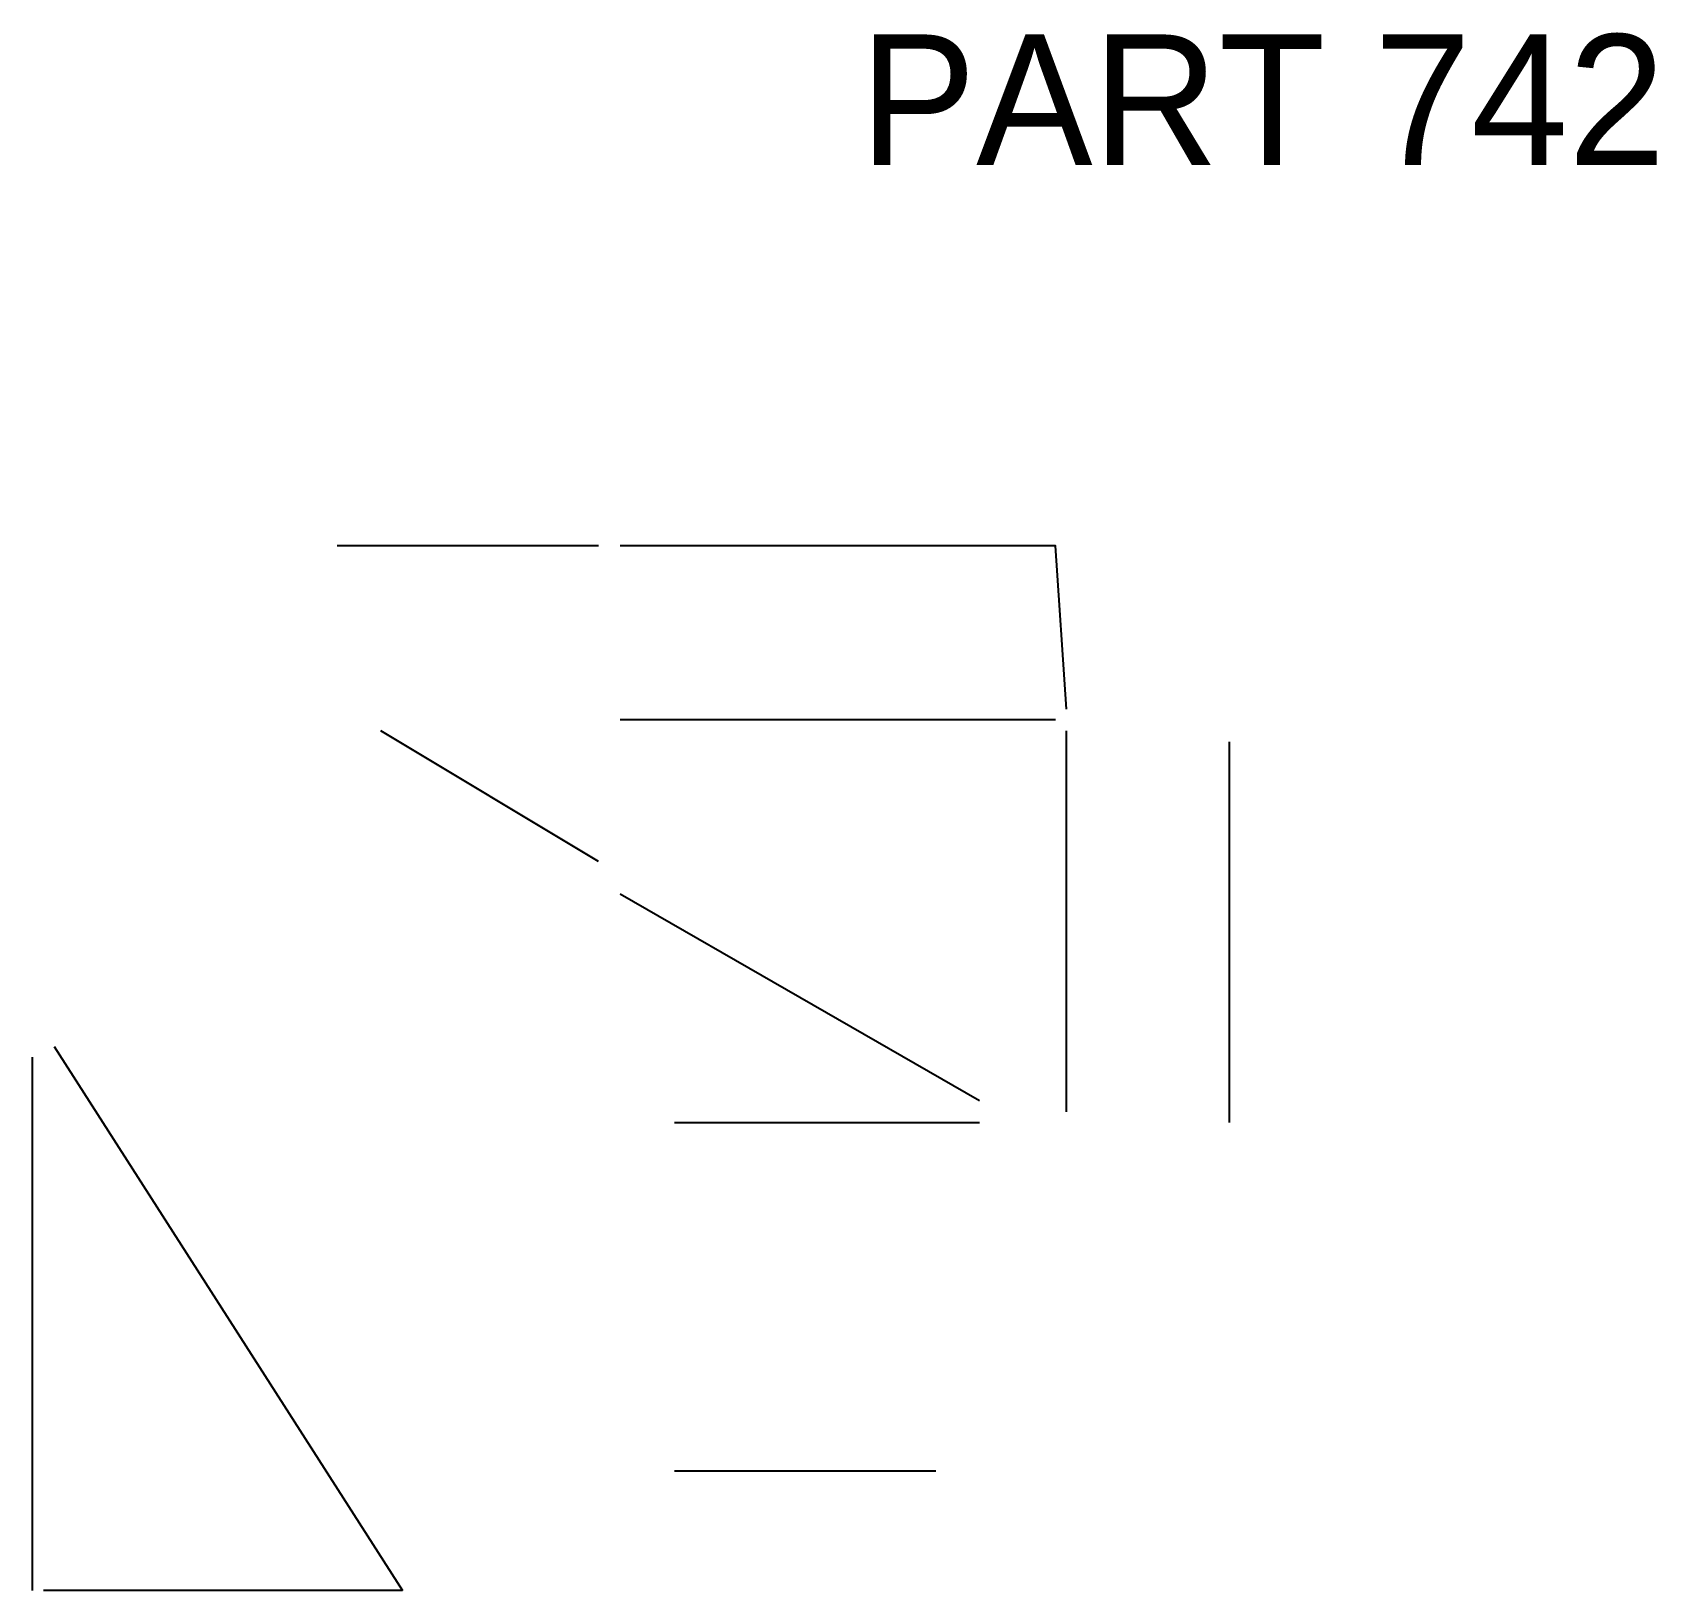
# Model space of a CAD drawing. Header units: millimetres. Extents: x 269 to 418, y 632 to 775.
import ezdxf

# ---------------------------------------------------------------- set-up
doc = ezdxf.new("R2010")
doc.units = ezdxf.units.MM
doc.layers.add('ANNOTATIONS', color=3, linetype='Continuous')
doc.layers.add('GEOMETRY', color=7, linetype='Continuous')

msp = doc.modelspace()

# ---------------------------------------------------------------- linework, layer by layer
at = {"layer": 'GEOMETRY'}
for points in [[(321, 728), (297, 728)], [(364, 713), (363, 728), (323, 728)], [(363, 712), (323, 712)], [(321, 699), (301, 711)], [(364, 676), (364, 711)], [(379, 675), (379, 710)], [(356, 677), (323, 696)], [(271, 682), (303, 632)], [(269, 632), (269, 681)], [(328, 675), (356, 675)], [(328, 643), (352, 643)], [(303, 632), (270, 632)]]:
    msp.add_lwpolyline(points, dxfattribs=at)

# ---------------------------------------------------------------- texts
at = {"layer": 'ANNOTATIONS'}
msp.add_text('PART 742', height=12, dxfattribs=at).set_placement((345, 763))

doc.saveas('drawing.dxf')
